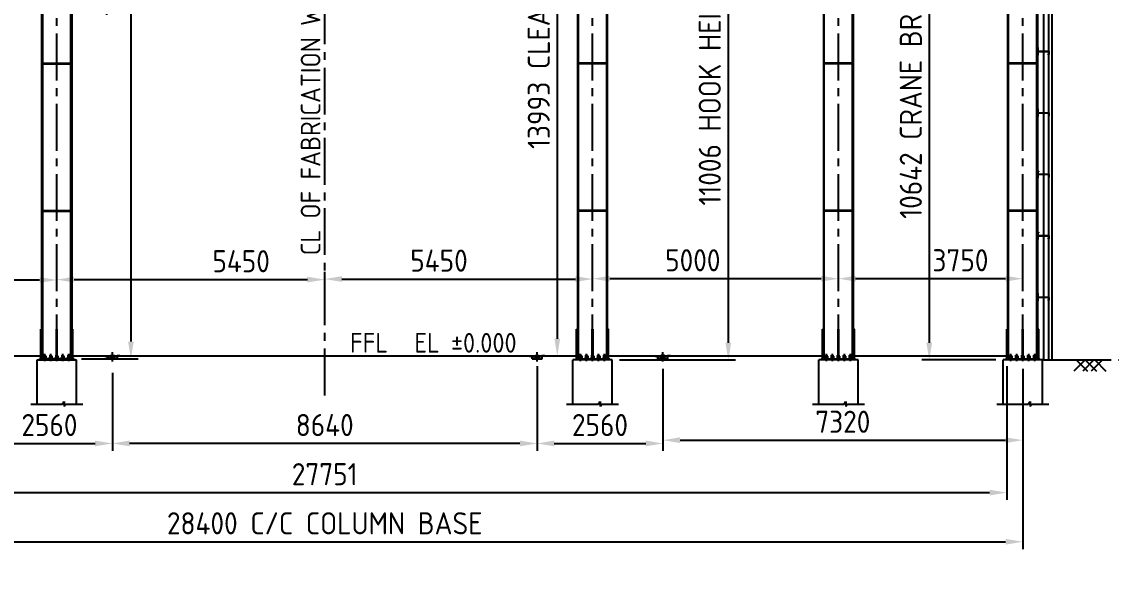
# Model space of a CAD drawing. Header units: millimetres. Extents: x -1055 to 11244, y -20673 to 2560.
# Drawn here: x -578.6 to -356.9, y 2203 to 2319.3 of the extents above; entities that cross this region are included whole.
import ezdxf

# ---------------------------------------------------------------- set-up
doc = ezdxf.new("R2010")
doc.units = ezdxf.units.MM
doc.linetypes.add('CENTER2', pattern=[28.575, 19.05, -3.175, 3.175, -3.175])
doc.layers.add('MAIN-1', color=7, linetype='Continuous')
doc.layers.add('MAIN-2', color=7, linetype='Continuous')
doc.styles.add('ACISOTS', font='isocp.shx')
doc.styles.get("Standard").update_dxf_attribs({"font": 'arial.ttf'})
doc.dimstyles.new('ISO-25', dxfattribs={"dimtxt": 4, "dimasz": 3.5, "dimexe": 1.5, "dimexo": 1.5, "dimgap": 1.5, "dimtad": 1, "dimtxsty": 'Standard', "dimcen": 0, "dimadec": 0, "dimazin": 0, "dimtfac": 1, "dimtmove": 0, "dimatfit": 3, "dimfxl": 1, "dimarcsym": 0})

# ---------------------------------------------------------------- blocks, each defined once
blk = doc.blocks.new('*D27963')
at = {"color": 0, "lineweight": -2}
for p, q in [((-655.7, 2249.24), (-655.7, 2221.99)), ((-378.18, 2249.24), (-378.18, 2221.99)), ((-652.2, 2223.49), (-381.68, 2223.49))]:
    blk.add_line(p, q, dxfattribs=at)
at = {"color": 0}
for points in [[(-652.2, 2224.08), (-652.2, 2222.91), (-655.7, 2223.49)], [(-381.68, 2222.91), (-381.68, 2224.08), (-378.18, 2223.49)]]:
    blk.add_solid(points, dxfattribs=at)
at = {"layer": 'Defpoints', "color": 0}
for p in [(-655.7, 2250.74), (-378.18, 2250.74), (-378.18, 2223.49)]:
    blk.add_point(p, dxfattribs=at)
at = {"color": 0, "insert": (-516.93, 2227.24), "char_height": 4.5, "attachment_point": 5, "style": 'ACISOTS'}
blk.add_mtext('27751', dxfattribs=at)
blk = doc.blocks.new('*D27964')
at = {"color": 0, "lineweight": -2}
for p, q in [((-658.93, 2248.71), (-658.93, 2211.99)), ((-374.93, 2248.71), (-374.93, 2211.99)), ((-655.43, 2213.49), (-378.43, 2213.49))]:
    blk.add_line(p, q, dxfattribs=at)
at = {"color": 0}
for points in [[(-655.43, 2214.08), (-655.43, 2212.91), (-658.93, 2213.49)], [(-378.43, 2212.91), (-378.43, 2214.08), (-374.93, 2213.49)]]:
    blk.add_solid(points, dxfattribs=at)
at = {"layer": 'Defpoints', "color": 0}
for p in [(-658.93, 2250.21), (-374.93, 2250.21), (-374.93, 2213.49)]:
    blk.add_point(p, dxfattribs=at)
at = {"color": 0, "insert": (-516.93, 2217.24), "char_height": 4.5, "attachment_point": 5, "style": 'ACISOTS'}
blk.add_mtext('28400 C/C COLUMN BASE', dxfattribs=at)
blk = doc.blocks.new('*D27965')
at = {"color": 0, "lineweight": -2}
for p, q in [((-571.43, 2266.87), (-571.43, 2268.33)), ((-516.93, 2265.06), (-516.93, 2268.33)), ((-567.93, 2266.83), (-520.43, 2266.83))]:
    blk.add_line(p, q, dxfattribs=at)
at = {"color": 0}
for points in [[(-567.93, 2267.42), (-567.93, 2266.25), (-571.43, 2266.83)], [(-520.43, 2266.25), (-520.43, 2267.42), (-516.93, 2266.83)]]:
    blk.add_solid(points, dxfattribs=at)
at = {"layer": 'Defpoints', "color": 0}
for p in [(-571.43, 2265.37), (-516.93, 2266.83), (-516.93, 2263.56)]:
    blk.add_point(p, dxfattribs=at)
at = {"color": 0, "insert": (-533.93, 2270.58), "char_height": 4.5, "attachment_point": 5, "style": 'ACISOTS'}
blk.add_mtext('5450', dxfattribs=at)
blk = doc.blocks.new('A$7E962F10107A')
for p, q in [((60, 2.5), (60, 225)), ((60, 225), (122.5, 225)), ((62.5, 0), (62.5, 222.5)), ((62.5, 222.5), (120, 222.5)), ((120, 205), (120, 222.5)), ((122.5, 205), (122.5, 225)), ((0, 0), (0, 20)), ((0, 20), (2.5, 20)), ((0, 0), (62.5, 0)), ((2.5, 20), (2.5, 2.5)), ((2.5, 2.5), (60, 2.5)), ((120, 205), (122.5, 205))]:
    blk.add_line(p, q)
blk = doc.blocks.new('A$7E964C333BE')
for p, q in [((0, 0), (0, 1.5)), ((0, 1.5), (2, 1.5)), ((0, 0), (0.12, 0)), ((2, 1.38), (0.12, 1.38)), ((0.12, 0), (0.12, 1.38)), ((2, 1.5), (2, 1.38))]:
    blk.add_line(p, q)
blk = doc.blocks.new('*D27968')
at = {"color": 0, "lineweight": -2}
for p, q in [((-621.43, 2267.44), (-621.43, 2268.26)), ((-571.43, 2267.62), (-571.43, 2268.26)), ((-617.93, 2266.76), (-574.93, 2266.76))]:
    blk.add_line(p, q, dxfattribs=at)
at = {"color": 0}
for points in [[(-617.93, 2267.34), (-617.93, 2266.17), (-621.43, 2266.76)], [(-574.93, 2266.17), (-574.93, 2267.34), (-571.43, 2266.76)]]:
    blk.add_solid(points, dxfattribs=at)
at = {"layer": 'Defpoints', "color": 0}
for p in [(-621.43, 2265.94), (-571.43, 2266.76), (-571.43, 2266.12)]:
    blk.add_point(p, dxfattribs=at)
at = {"color": 0, "insert": (-596.43, 2270.51), "char_height": 4.5, "attachment_point": 5, "style": 'ACISOTS'}
blk.add_mtext('5000', dxfattribs=at)
blk = doc.blocks.new('*D27969')
at = {"color": 0, "lineweight": -2}
for p, q in [((-516.93, 2264.94), (-516.93, 2268.45)), ((-462.43, 2267.4), (-462.43, 2268.45)), ((-513.43, 2266.95), (-465.93, 2266.95))]:
    blk.add_line(p, q, dxfattribs=at)
at = {"color": 0}
for points in [[(-513.43, 2267.53), (-513.43, 2266.36), (-516.93, 2266.95)], [(-465.93, 2266.36), (-465.93, 2267.53), (-462.43, 2266.95)]]:
    blk.add_solid(points, dxfattribs=at)
at = {"layer": 'Defpoints', "color": 0}
for p in [(-462.43, 2266.95), (-462.43, 2265.9), (-516.93, 2263.44)]:
    blk.add_point(p, dxfattribs=at)
at = {"color": 0, "insert": (-493.68, 2270.7), "char_height": 4.5, "attachment_point": 5, "style": 'ACISOTS'}
blk.add_mtext('5450', dxfattribs=at)
blk = doc.blocks.new('*D27970')
at = {"color": 0, "lineweight": -2}
for p, q in [((-412.43, 2267.08), (-412.43, 2268.52)), ((-374.93, 2267.24), (-374.93, 2268.52)), ((-378.43, 2267.02), (-408.93, 2267.02))]:
    blk.add_line(p, q, dxfattribs=at)
at = {"color": 0}
for points in [[(-408.93, 2267.61), (-408.93, 2266.44), (-412.43, 2267.02)], [(-378.43, 2266.44), (-378.43, 2267.61), (-374.93, 2267.02)]]:
    blk.add_solid(points, dxfattribs=at)
at = {"layer": 'Defpoints', "color": 0}
for p in [(-412.43, 2267.02), (-412.43, 2265.58), (-374.93, 2265.74)]:
    blk.add_point(p, dxfattribs=at)
at = {"color": 0, "insert": (-387.6, 2270.77), "char_height": 4.5, "attachment_point": 5, "style": 'ACISOTS'}
blk.add_mtext('3750', dxfattribs=at)
blk = doc.blocks.new('*D27971')
at = {"color": 0, "lineweight": -2}
for p, q in [((-462.43, 2267.11), (-462.43, 2268.52)), ((-412.43, 2267.13), (-412.43, 2268.52)), ((-415.93, 2267.02), (-458.93, 2267.02))]:
    blk.add_line(p, q, dxfattribs=at)
at = {"color": 0}
for points in [[(-458.93, 2267.61), (-458.93, 2266.44), (-462.43, 2267.02)], [(-415.93, 2266.44), (-415.93, 2267.61), (-412.43, 2267.02)]]:
    blk.add_solid(points, dxfattribs=at)
at = {"layer": 'Defpoints', "color": 0}
for p in [(-462.43, 2267.02), (-462.43, 2265.61), (-412.43, 2265.63)]:
    blk.add_point(p, dxfattribs=at)
at = {"color": 0, "insert": (-442.04, 2270.77), "char_height": 4.5, "attachment_point": 5, "style": 'ACISOTS'}
blk.add_mtext('5000', dxfattribs=at)
blk = doc.blocks.new('*D27972')
at = {"color": 0, "lineweight": -2}
for p, q in [((-473.73, 2249.19), (-473.73, 2231.99)), ((-448.13, 2247.88), (-448.13, 2231.99)), ((-470.23, 2233.49), (-451.63, 2233.49))]:
    blk.add_line(p, q, dxfattribs=at)
at = {"color": 0}
for points in [[(-470.23, 2234.08), (-470.23, 2232.91), (-473.73, 2233.49)], [(-451.63, 2232.91), (-451.63, 2234.08), (-448.13, 2233.49)]]:
    blk.add_solid(points, dxfattribs=at)
at = {"layer": 'Defpoints', "color": 0}
for p in [(-473.73, 2250.69), (-448.13, 2249.38), (-448.13, 2233.49)]:
    blk.add_point(p, dxfattribs=at)
at = {"color": 0, "insert": (-460.93, 2237.24), "char_height": 4.5, "attachment_point": 5, "style": 'ACISOTS'}
blk.add_mtext('2560', dxfattribs=at)
blk = doc.blocks.new('*D27973')
at = {"color": 0, "lineweight": -2}
for p, q in [((-560.13, 2247.88), (-560.13, 2231.99)), ((-473.73, 2247.88), (-473.73, 2231.99)), ((-477.23, 2233.49), (-556.63, 2233.49))]:
    blk.add_line(p, q, dxfattribs=at)
at = {"color": 0}
for points in [[(-556.63, 2234.08), (-556.63, 2232.91), (-560.13, 2233.49)], [(-477.23, 2232.91), (-477.23, 2234.08), (-473.73, 2233.49)]]:
    blk.add_solid(points, dxfattribs=at)
at = {"layer": 'Defpoints', "color": 0}
for p in [(-560.13, 2249.38), (-473.73, 2249.38), (-560.13, 2233.49)]:
    blk.add_point(p, dxfattribs=at)
at = {"color": 0, "insert": (-516.93, 2237.24), "char_height": 4.5, "attachment_point": 5, "style": 'ACISOTS'}
blk.add_mtext('8640', dxfattribs=at)
blk = doc.blocks.new('*D27974')
at = {"color": 0, "lineweight": -2}
for p, q in [((-585.73, 2247.88), (-585.73, 2231.99)), ((-560.13, 2247.88), (-560.13, 2231.99)), ((-582.23, 2233.49), (-563.63, 2233.49))]:
    blk.add_line(p, q, dxfattribs=at)
at = {"color": 0}
for points in [[(-582.23, 2234.08), (-582.23, 2232.91), (-585.73, 2233.49)], [(-563.63, 2232.91), (-563.63, 2234.08), (-560.13, 2233.49)]]:
    blk.add_solid(points, dxfattribs=at)
at = {"layer": 'Defpoints', "color": 0}
for p in [(-585.73, 2249.38), (-560.13, 2249.38), (-560.13, 2233.49)]:
    blk.add_point(p, dxfattribs=at)
at = {"color": 0, "insert": (-572.93, 2237.24), "char_height": 4.5, "attachment_point": 5, "style": 'ACISOTS'}
blk.add_mtext('2560', dxfattribs=at)
blk = doc.blocks.new('*D27975')
at = {"color": 0, "lineweight": -2}
for p, q in [((-445.46, 2360.56), (-433.33, 2360.56)), ((-434.83, 2357.06), (-434.83, 2253.99)), ((-456.93, 2250.49), (-433.33, 2250.49))]:
    blk.add_line(p, q, dxfattribs=at)
at = {"color": 0}
for points in [[(-434.25, 2357.06), (-435.41, 2357.06), (-434.83, 2360.56)], [(-435.41, 2253.99), (-434.25, 2253.99), (-434.83, 2250.49)]]:
    blk.add_solid(points, dxfattribs=at)
at = {"layer": 'Defpoints', "color": 0}
for p in [(-446.96, 2360.56), (-458.43, 2250.49), (-434.83, 2250.49)]:
    blk.add_point(p, dxfattribs=at)
at = {"color": 0, "insert": (-438.59, 2306.53), "char_height": 4.5, "attachment_point": 5, "rotation": 90, "style": 'ACISOTS'}
blk.add_mtext('11006 HOOK HEIGHT', dxfattribs=at)
blk = doc.blocks.new('*D27977')
at = {"color": 0, "lineweight": -2}
for p, q in [((-515.43, 2420.49), (-296.1, 2420.49)), ((-297.6, 2253.99), (-297.6, 2416.99)), ((-355.43, 2250.49), (-296.1, 2250.49))]:
    blk.add_line(p, q, dxfattribs=at)
at = {"color": 0}
for points in [[(-297.02, 2416.99), (-298.19, 2416.99), (-297.6, 2420.49)], [(-298.19, 2253.99), (-297.02, 2253.99), (-297.6, 2250.49)]]:
    blk.add_solid(points, dxfattribs=at)
at = {"layer": 'Defpoints', "color": 0}
for p in [(-516.93, 2420.49), (-297.6, 2420.49), (-356.93, 2250.49)]:
    blk.add_point(p, dxfattribs=at)
at = {"color": 0, "insert": (-301.35, 2335.58), "char_height": 4.5, "attachment_point": 5, "rotation": 90, "style": 'ACISOTS'}
blk.add_mtext('17000', dxfattribs=at)
blk = doc.blocks.new('*D27978')
at = {"color": 0, "lineweight": -2}
for p, q in [((-368.39, 2400.49), (-309.79, 2400.49)), ((-311.29, 2253.99), (-311.29, 2396.99)), ((-355.43, 2250.49), (-309.79, 2250.49))]:
    blk.add_line(p, q, dxfattribs=at)
at = {"color": 0}
for points in [[(-310.7, 2396.99), (-311.87, 2396.99), (-311.29, 2400.49)], [(-311.87, 2253.99), (-310.7, 2253.99), (-311.29, 2250.49)]]:
    blk.add_solid(points, dxfattribs=at)
at = {"layer": 'Defpoints', "color": 0}
for p in [(-369.89, 2400.49), (-311.29, 2400.49), (-356.93, 2250.49)]:
    blk.add_point(p, dxfattribs=at)
at = {"color": 0, "insert": (-315.04, 2325.49), "char_height": 4.5, "attachment_point": 5, "rotation": 90, "style": 'ACISOTS'}
blk.add_mtext('15000', dxfattribs=at)
blk = doc.blocks.new('*D27982')
at = {"color": 0, "lineweight": -2}
blk.add_line((-374.93, 2408.12), (-374.93, 2416.6), dxfattribs=at)
blk.add_arc((-374.93, 2401.18), 13.92, 104.4413, 157.8121, dxfattribs=at)
at = {"color": 0}
for points in [[(-378.33, 2414.08), (-378.47, 2415.24), (-374.93, 2415.1)], [(-388.38, 2406.58), (-387.25, 2406.28), (-388.72, 2403.05)]]:
    blk.add_solid(points, dxfattribs=at)
at = {"layer": 'Defpoints', "color": 0}
for p in [(-516.93, 2420.49), (-381.34, 2413.53), (-374.93, 2406.62), (-369.72, 2400.47), (-374.93, 2250.21)]:
    blk.add_point(p, dxfattribs=at)
at = {"color": 0, "insert": (-386.55, 2414.49), "char_height": 4.5, "attachment_point": 5, "rotation": 41.1267, "style": 'ACISOTS'}
blk.add_mtext('82%%d', dxfattribs=at)
blk = doc.blocks.new('*D27986')
at = {"color": 0, "lineweight": -2}
for p, q in [((-376.96, 2384.94), (-334.21, 2384.94)), ((-335.71, 2381.44), (-335.71, 2253.99)), ((-334.57, 2250.49), (-334.21, 2250.49))]:
    blk.add_line(p, q, dxfattribs=at)
at = {"color": 0}
for points in [[(-335.12, 2381.44), (-336.29, 2381.44), (-335.71, 2384.94)], [(-336.29, 2253.99), (-335.12, 2253.99), (-335.71, 2250.49)]]:
    blk.add_solid(points, dxfattribs=at)
at = {"layer": 'Defpoints', "color": 0}
for p in [(-378.46, 2384.94), (-336.07, 2250.49), (-335.71, 2250.49)]:
    blk.add_point(p, dxfattribs=at)
at = {"color": 0, "insert": (-339.46, 2322.99), "char_height": 4.5, "attachment_point": 5, "rotation": 90, "style": 'ACISOTS'}
blk.add_mtext('13445 CRANE TOP', dxfattribs=at)
blk = doc.blocks.new('*D27990')
at = {"color": 0, "lineweight": -2}
for p, q in [((-379.49, 2391.23), (-471.12, 2391.23)), ((-469.62, 2387.73), (-469.62, 2254.79)), ((-467.18, 2251.29), (-471.12, 2251.29))]:
    blk.add_line(p, q, dxfattribs=at)
at = {"color": 0}
for points in [[(-469.03, 2387.73), (-470.2, 2387.73), (-469.62, 2391.23)], [(-470.2, 2254.79), (-469.03, 2254.79), (-469.62, 2251.29)]]:
    blk.add_solid(points, dxfattribs=at)
at = {"layer": 'Defpoints', "color": 0}
for p in [(-377.99, 2391.23), (-469.62, 2251.29), (-465.68, 2251.29)]:
    blk.add_point(p, dxfattribs=at)
at = {"color": 0, "insert": (-473.37, 2320.87), "char_height": 4.5, "attachment_point": 5, "rotation": 90, "style": 'ACISOTS'}
blk.add_mtext('13993 CLEAR  HEIGHT', dxfattribs=at)
blk = doc.blocks.new('*D27991')
at = {"color": 0, "lineweight": -2}
for p, q in [((-379.04, 2366.48), (-345.46, 2366.48)), ((-346.96, 2253.99), (-346.96, 2362.98)), ((-348.96, 2250.49), (-345.46, 2250.49))]:
    blk.add_line(p, q, dxfattribs=at)
at = {"color": 0}
for points in [[(-346.37, 2362.98), (-347.54, 2362.98), (-346.96, 2366.48)], [(-347.54, 2253.99), (-346.37, 2253.99), (-346.96, 2250.49)]]:
    blk.add_solid(points, dxfattribs=at)
at = {"layer": 'Defpoints', "color": 0}
for p in [(-380.54, 2366.48), (-346.96, 2366.48), (-350.46, 2250.49)]:
    blk.add_point(p, dxfattribs=at)
at = {"color": 0, "insert": (-350.71, 2322.54), "char_height": 4.5, "attachment_point": 5, "rotation": 90, "style": 'ACISOTS'}
blk.add_mtext('11599 TOP OF RAIL', dxfattribs=at)
blk = doc.blocks.new('A$7E96312C93C9')
at = {"layer": 'MAIN-1'}
for p, q in [((1, 46), (0, 44)), ((0, 44), (0, 23)), ((0, 23), (0, 2)), ((1, 0), (0, 2)), ((2, 46), (1, 46)), ((1, 46), (1, 46)), ((1, 46), (1, 46)), ((1, 46), (1, 46)), ((1, 46), (1, 46)), ((1, 46), (1, 46)), ((1, 46), (1, 46)), ((1, 42), (2, 43)), ((1, 41), (1, 42)), ((1, 40), (1, 41)), ((1, 38), (1, 40)), ((1, 37), (1, 38)), ((1, 36), (1, 37)), ((1, 35), (1, 36)), ((1, 34), (1, 35)), ((1, 33), (1, 34)), ((1, 32), (1, 33)), ((1, 31), (1, 32)), ((1, 29), (1, 31)), ((1, 28), (1, 29)), ((1, 27), (1, 28)), ((2, 26), (1, 27)), ((1, 19), (2, 20)), ((1, 18), (1, 19)), ((1, 17), (1, 18)), ((1, 15), (1, 17)), ((1, 14), (1, 15)), ((1, 13), (1, 14)), ((1, 12), (1, 13)), ((1, 11), (1, 12)), ((1, 10), (1, 11)), ((1, 9), (1, 10)), ((1, 8), (1, 9)), ((1, 6), (1, 8)), ((1, 5), (1, 6)), ((1, 4), (1, 5)), ((2, 3), (1, 4)), ((1, 0), (1, 0)), ((1, 0), (1, 0)), ((1, 0), (1, 0)), ((1, 0), (1, 0)), ((1, 0), (1, 0)), ((1, 0), (1, 0)), ((1, 0), (2, 0)), ((2, 45), (2, 46)), ((2, 46), (2, 46)), ((2, 46), (2, 46)), ((2, 46), (22, 46)), ((2, 43), (2, 45)), ((2, 24), (2, 26)), ((2, 23), (2, 24)), ((2, 23), (22, 23)), ((2, 22), (2, 23)), ((2, 20), (2, 22)), ((2, 1), (2, 3)), ((2, 0), (2, 1)), ((2, 0), (22, 0)), ((2, 0), (2, 0)), ((2, 0), (2, 0)), ((23, 46), (22, 46)), ((22, 46), (22, 46)), ((22, 46), (22, 46)), ((22, 46), (22, 45)), ((22, 45), (22, 43)), ((22, 43), (23, 42)), ((23, 27), (22, 26)), ((22, 26), (22, 24)), ((22, 24), (22, 23)), ((22, 23), (22, 22)), ((22, 22), (22, 20)), ((22, 20), (23, 19)), ((23, 4), (22, 3)), ((22, 3), (22, 1)), ((22, 1), (22, 0)), ((22, 0), (22, 0)), ((22, 0), (22, 0)), ((22, 0), (23, 0)), ((23, 46), (23, 46)), ((23, 46), (23, 46)), ((23, 46), (23, 46)), ((23, 46), (23, 46)), ((23, 46), (23, 46)), ((23, 46), (23, 46)), ((24, 44), (23, 46)), ((23, 42), (23, 41)), ((23, 41), (23, 40)), ((23, 40), (23, 38)), ((23, 38), (23, 37)), ((23, 37), (23, 36)), ((23, 36), (23, 35)), ((23, 35), (23, 34)), ((23, 34), (23, 33)), ((23, 33), (23, 32)), ((23, 32), (23, 31)), ((23, 31), (23, 29)), ((23, 29), (23, 28)), ((23, 28), (23, 27)), ((23, 19), (23, 18)), ((23, 18), (23, 17)), ((23, 17), (23, 15)), ((23, 15), (23, 14)), ((23, 14), (23, 13)), ((23, 13), (23, 12)), ((23, 12), (23, 11)), ((23, 11), (23, 10)), ((23, 10), (23, 9)), ((23, 9), (23, 8)), ((23, 8), (23, 6)), ((23, 6), (23, 5)), ((23, 5), (23, 4)), ((24, 2), (23, 0)), ((23, 0), (23, 0)), ((23, 0), (23, 0)), ((23, 0), (23, 0)), ((23, 0), (23, 0)), ((23, 0), (23, 0)), ((23, 0), (23, 0)), ((24, 23), (24, 44)), ((24, 2), (24, 23))]:
    blk.add_line(p, q, dxfattribs=at)
at = {"layer": 'MAIN-2'}
for p, q in [((2, 36), (0, 38)), ((0, 8), (2, 10)), ((2, 43), (1, 42)), ((1, 42), (1, 41)), ((1, 41), (1, 40)), ((1, 40), (1, 38)), ((1, 38), (1, 37)), ((1, 37), (1, 36)), ((1, 36), (1, 35)), ((1, 35), (1, 34)), ((1, 34), (1, 33)), ((1, 33), (1, 32)), ((1, 32), (1, 31)), ((1, 31), (1, 29)), ((1, 29), (1, 28)), ((1, 28), (1, 27)), ((1, 27), (2, 26)), ((2, 20), (1, 19)), ((1, 19), (1, 18)), ((1, 18), (1, 17)), ((1, 17), (1, 15)), ((1, 15), (1, 14)), ((1, 14), (1, 13)), ((1, 13), (1, 12)), ((1, 12), (1, 11)), ((1, 11), (1, 10)), ((1, 10), (1, 9)), ((1, 9), (1, 8)), ((1, 8), (1, 6)), ((1, 6), (1, 5)), ((1, 5), (1, 4)), ((1, 4), (2, 3)), ((2, 46), (2, 45)), ((2, 45), (2, 43)), ((2, 23), (2, 36)), ((22, 36), (2, 36)), ((2, 26), (2, 24)), ((2, 24), (2, 23)), ((2, 23), (2, 22)), ((2, 10), (2, 23)), ((2, 23), (22, 23)), ((2, 22), (2, 20)), ((22, 10), (2, 10)), ((2, 3), (2, 1)), ((2, 1), (2, 0)), ((22, 45), (22, 46)), ((22, 43), (22, 45)), ((23, 42), (22, 43)), ((24, 38), (22, 36)), ((22, 23), (22, 36)), ((22, 26), (23, 27)), ((22, 24), (22, 26)), ((22, 23), (22, 24)), ((22, 22), (22, 23)), ((22, 10), (22, 23)), ((22, 20), (22, 22)), ((23, 19), (22, 20)), ((22, 10), (24, 8)), ((22, 3), (23, 4)), ((22, 1), (22, 3)), ((22, 0), (22, 1)), ((23, 41), (23, 42)), ((23, 40), (23, 41)), ((23, 38), (23, 40)), ((23, 37), (23, 38)), ((23, 36), (23, 37)), ((23, 35), (23, 36)), ((23, 34), (23, 35)), ((23, 33), (23, 34)), ((23, 32), (23, 33)), ((23, 31), (23, 32)), ((23, 29), (23, 31)), ((23, 28), (23, 29)), ((23, 27), (23, 28)), ((23, 18), (23, 19)), ((23, 17), (23, 18)), ((23, 15), (23, 17)), ((23, 14), (23, 15)), ((23, 13), (23, 14)), ((23, 12), (23, 13)), ((23, 11), (23, 12)), ((23, 10), (23, 11)), ((23, 9), (23, 10)), ((23, 8), (23, 9)), ((23, 6), (23, 8)), ((23, 5), (23, 6)), ((23, 4), (23, 5))]:
    blk.add_line(p, q, dxfattribs=at)
blk = doc.blocks.new('A$7E961A102143C')
for p, q in [((1.29, 0.53), (1.29, 9.5)), ((9.29, 0.53), (9.29, 9.5)), ((0, 0.53), (6.46, 0.53)), ((6.46, 0.53), (6.79, 1.06)), ((6.79, 1.06), (6.79, 0)), ((7.11, 0.53), (6.79, 0)), ((7.11, 0.53), (10.57, 0.53))]:
    blk.add_line(p, q)
blk = doc.blocks.new('*D28001')
at = {"color": 0, "lineweight": -2}
for p, q in [((-385.35, 2356.91), (-395.44, 2356.91)), ((-393.94, 2353.41), (-393.94, 2253.99)), ((-380.43, 2250.49), (-395.44, 2250.49))]:
    blk.add_line(p, q, dxfattribs=at)
at = {"color": 0}
for points in [[(-393.36, 2353.41), (-394.53, 2353.41), (-393.94, 2356.91)], [(-394.53, 2253.99), (-393.36, 2253.99), (-393.94, 2250.49)]]:
    blk.add_solid(points, dxfattribs=at)
at = {"layer": 'Defpoints', "color": 0}
for p in [(-383.85, 2356.91), (-393.94, 2250.49), (-378.93, 2250.49)]:
    blk.add_point(p, dxfattribs=at)
at = {"color": 0, "insert": (-397.69, 2309.6), "char_height": 4.5, "attachment_point": 5, "rotation": 90, "style": 'ACISOTS'}
blk.add_mtext('10642 CRANE BRKT TOP', dxfattribs=at)
blk = doc.blocks.new('*D28620')
at = {"color": 0, "lineweight": -2}
for p, q in [((-566.87, 2403.84), (-554.86, 2403.84)), ((-556.36, 2400.34), (-556.36, 2254.24)), ((-566.43, 2250.74), (-554.86, 2250.74))]:
    blk.add_line(p, q, dxfattribs=at)
at = {"color": 0}
for points in [[(-555.77, 2400.34), (-556.94, 2400.34), (-556.36, 2403.84)], [(-556.94, 2254.24), (-555.77, 2254.24), (-556.36, 2250.74)]]:
    blk.add_solid(points, dxfattribs=at)
at = {"layer": 'Defpoints', "color": 0}
for p in [(-568.37, 2403.84), (-567.93, 2250.74), (-556.36, 2250.74)]:
    blk.add_point(p, dxfattribs=at)
at = {"color": 0, "insert": (-560.11, 2327.29), "char_height": 4.5, "attachment_point": 5, "rotation": 90, "style": 'ACISOTS'}
blk.add_mtext('15309', dxfattribs=at)
blk = doc.blocks.new('*D28700')
at = {"color": 0, "lineweight": -2}
for p, q in [((-448.13, 2248.68), (-448.13, 2232.66)), ((-374.93, 2248.71), (-374.93, 2232.66)), ((-444.63, 2234.16), (-378.43, 2234.16))]:
    blk.add_line(p, q, dxfattribs=at)
at = {"color": 0}
for points in [[(-444.63, 2234.75), (-444.63, 2233.58), (-448.13, 2234.16)], [(-378.43, 2233.58), (-378.43, 2234.75), (-374.93, 2234.16)]]:
    blk.add_solid(points, dxfattribs=at)
at = {"layer": 'Defpoints', "color": 0}
for p in [(-448.13, 2250.18), (-374.93, 2250.21), (-374.93, 2234.16)]:
    blk.add_point(p, dxfattribs=at)
at = {"color": 0, "insert": (-411.53, 2237.91), "char_height": 4.5, "attachment_point": 5, "style": 'ACISOTS'}
blk.add_mtext('7320', dxfattribs=at)

msp = doc.modelspace()

# ---------------------------------------------------------------- linework, layer by layer
at = {"color": 3, "linetype": 'CENTER2', "ltscale": 0.5}
for p, q in [((-516.926435, 2243.277655), (-516.926435, 2435.115524)), ((-571.426435, 2250.211607), (-571.426435, 2406.623912)), ((-462.426435, 2250.211607), (-462.426435, 2406.623912)), ((-374.926435, 2250.211607), (-374.926435, 2406.623912)), ((-412.426435, 2250.211607), (-412.426435, 2397.230159))]:
    msp.add_line(p, q, dxfattribs=at)
for p, q in [((-574.487135, 2250.74247), (-574.487135, 2403.002292)), ((-574.296635, 2250.74247), (-574.296635, 2403.02821)), ((-568.556235, 2250.74247), (-568.556235, 2403.809205)), ((-568.365735, 2403.835123), (-568.365735, 2250.74247)), ((-465.487135, 2403.835123), (-465.487135, 2250.74247)), ((-465.296635, 2250.74247), (-465.296635, 2403.809205)), ((-459.556235, 2250.74247), (-459.556235, 2403.02821)), ((-459.365735, 2250.74247), (-459.365735, 2403.002292)), ((-377.987135, 2250.74247), (-377.987135, 2398.612938)), ((-377.796635, 2250.74247), (-377.796635, 2398.425546)), ((-415.487135, 2397.032503), (-415.487135, 2250.74247)), ((-415.296635, 2250.74247), (-415.296635, 2397.006585)), ((-409.556235, 2250.74247), (-409.556235, 2396.225589)), ((-409.365735, 2250.74247), (-409.365735, 2396.199671)), ((-372.056235, 2250.74247), (-372.056235, 2397.644551)), ((-371.865735, 2250.74247), (-371.865735, 2397.780107)), ((-370.615735, 2250.49247), (-370.615735, 2396.815205)), ((-369.615735, 2250.49247), (-369.615735, 2396.815205)), ((-368.915735, 2250.49247), (-368.915735, 2396.815205)), ((-574.288435, 2310.90247), (-568.556235, 2310.90247)), ((-574.288435, 2310.74247), (-568.556235, 2310.74247)), ((-459.564435, 2310.90247), (-465.296635, 2310.90247)), ((-459.564435, 2310.74247), (-465.296635, 2310.74247)), ((-409.556235, 2310.90247), (-415.296635, 2310.90247)), ((-409.556235, 2310.74247), (-415.296635, 2310.74247)), ((-372.064435, 2310.90247), (-377.788435, 2310.90247)), ((-372.064435, 2310.74247), (-377.788435, 2310.74247)), ((-574.296635, 2280.90247), (-568.564435, 2280.90247)), ((-574.296635, 2280.74247), (-568.564435, 2280.74247)), ((-459.556235, 2280.90247), (-465.288435, 2280.90247)), ((-459.556235, 2280.74247), (-465.288435, 2280.74247)), ((-409.556235, 2280.90247), (-415.296635, 2280.90247)), ((-409.556235, 2280.74247), (-415.296635, 2280.74247)), ((-372.064435, 2280.90247), (-377.788435, 2280.90247)), ((-372.064435, 2280.74247), (-377.788435, 2280.74247)), ((-574.683135, 2250.74247), (-574.683135, 2256.74247)), ((-574.683135, 2256.74247), (-574.487135, 2256.74247)), ((-571.506435, 2250.74247), (-571.506435, 2256.74247)), ((-571.346435, 2256.74247), (-571.506435, 2256.74247)), ((-571.346435, 2250.74247), (-571.346435, 2256.74247)), ((-568.169735, 2256.74247), (-568.365735, 2256.74247)), ((-568.169735, 2250.74247), (-568.169735, 2256.74247)), ((-465.683135, 2250.74247), (-465.683135, 2256.74247)), ((-465.683135, 2256.74247), (-465.487135, 2256.74247)), ((-462.506435, 2250.74247), (-462.506435, 2256.74247)), ((-462.506435, 2256.74247), (-462.346435, 2256.74247)), ((-462.346435, 2250.74247), (-462.346435, 2256.74247)), ((-459.169735, 2256.74247), (-459.365735, 2256.74247)), ((-459.169735, 2250.74247), (-459.169735, 2256.74247)), ((-415.683135, 2250.74247), (-415.683135, 2256.74247)), ((-415.683135, 2256.74247), (-415.487135, 2256.74247)), ((-412.506435, 2250.74247), (-412.506435, 2256.74247)), ((-412.506435, 2256.74247), (-412.346435, 2256.74247)), ((-412.346435, 2250.74247), (-412.346435, 2256.74247)), ((-409.169735, 2256.74247), (-409.365735, 2256.74247)), ((-409.169735, 2250.74247), (-409.169735, 2256.74247)), ((-378.183135, 2250.74247), (-378.183135, 2256.74247)), ((-378.183135, 2256.74247), (-377.987135, 2256.74247)), ((-375.006435, 2250.74247), (-375.006435, 2256.74247)), ((-375.006435, 2256.74247), (-374.846435, 2256.74247)), ((-374.846435, 2250.74247), (-374.846435, 2256.74247)), ((-371.669735, 2256.74247), (-371.865735, 2256.74247)), ((-371.669735, 2250.74247), (-371.669735, 2256.74247)), ((-618.169735, 2251.29247), (-574.683135, 2251.29247)), ((-575.426435, 2250.49247), (-567.426435, 2250.49247)), ((-567.926435, 2250.74247), (-574.926435, 2250.74247)), ((-574.926435, 2250.49247), (-574.926435, 2250.74247)), ((-574.016435, 2251.49247), (-573.716435, 2251.49247)), ((-574.016435, 2251.26247), (-574.016435, 2251.49247)), ((-573.716435, 2251.26247), (-573.716435, 2251.49247)), ((-572.796435, 2251.49247), (-572.496435, 2251.49247)), ((-572.796435, 2251.26247), (-572.796435, 2251.49247)), ((-572.496435, 2251.26247), (-572.496435, 2251.49247)), ((-571.576435, 2251.49247), (-571.276435, 2251.49247)), ((-571.576435, 2251.26247), (-571.576435, 2251.49247)), ((-571.276435, 2251.26247), (-571.276435, 2251.49247)), ((-570.356435, 2251.49247), (-570.056435, 2251.49247)), ((-570.356435, 2251.26247), (-570.356435, 2251.49247)), ((-570.056435, 2251.26247), (-570.056435, 2251.49247)), ((-569.136435, 2251.49247), (-568.836435, 2251.49247)), ((-569.136435, 2251.26247), (-569.136435, 2251.49247)), ((-568.836435, 2251.26247), (-568.836435, 2251.49247)), ((-568.169735, 2251.29247), (-465.683135, 2251.29247)), ((-567.926435, 2250.74247), (-567.926435, 2250.49247)), ((-561.676435, 2251.29247), (-561.076435, 2251.29247)), ((-561.676435, 2251.29247), (-561.676435, 2251.23247)), ((-561.676435, 2251.23247), (-561.136435, 2251.23247)), ((-561.136435, 2250.69247), (-561.136435, 2251.23247)), ((-561.136435, 2250.69247), (-559.116435, 2250.69247)), ((-561.076435, 2251.29247), (-561.076435, 2250.69247)), ((-559.176435, 2250.81247), (-561.076435, 2250.81247)), ((-558.576435, 2251.29247), (-559.176435, 2251.29247)), ((-559.176435, 2251.29247), (-559.176435, 2250.69247)), ((-559.176435, 2250.69247), (-559.176435, 2250.81247)), ((-559.116435, 2250.69247), (-559.116435, 2251.23247)), ((-558.576435, 2251.23247), (-559.116435, 2251.23247)), ((-558.576435, 2251.29247), (-558.576435, 2251.23247)), ((-475.276435, 2251.29247), (-474.676435, 2251.29247)), ((-475.276435, 2251.29247), (-475.276435, 2251.23247)), ((-475.276435, 2251.23247), (-474.736435, 2251.23247)), ((-474.736435, 2250.69247), (-474.736435, 2251.23247)), ((-474.736435, 2250.69247), (-472.716435, 2250.69247)), ((-474.676435, 2251.29247), (-474.676435, 2250.69247)), ((-472.776435, 2250.81247), (-474.676435, 2250.81247)), ((-472.176435, 2251.29247), (-472.776435, 2251.29247)), ((-472.776435, 2251.29247), (-472.776435, 2250.69247)), ((-472.776435, 2250.69247), (-472.776435, 2250.81247)), ((-472.716435, 2250.69247), (-472.716435, 2251.23247)), ((-472.176435, 2251.23247), (-472.716435, 2251.23247)), ((-472.176435, 2251.29247), (-472.176435, 2251.23247)), ((-458.426435, 2250.49247), (-466.426435, 2250.49247)), ((-465.926435, 2250.74247), (-458.926435, 2250.74247)), ((-465.926435, 2250.74247), (-465.926435, 2250.49247)), ((-465.016435, 2251.49247), (-464.716435, 2251.49247)), ((-465.016435, 2251.26247), (-465.016435, 2251.49247)), ((-464.716435, 2251.26247), (-464.716435, 2251.49247)), ((-463.796435, 2251.49247), (-463.496435, 2251.49247)), ((-463.796435, 2251.26247), (-463.796435, 2251.49247)), ((-463.496435, 2251.26247), (-463.496435, 2251.49247)), ((-462.576435, 2251.49247), (-462.276435, 2251.49247)), ((-462.576435, 2251.26247), (-462.576435, 2251.49247)), ((-462.276435, 2251.26247), (-462.276435, 2251.49247)), ((-461.356435, 2251.49247), (-461.056435, 2251.49247)), ((-461.356435, 2251.26247), (-461.356435, 2251.49247)), ((-461.056435, 2251.26247), (-461.056435, 2251.49247)), ((-460.136435, 2251.49247), (-459.836435, 2251.49247)), ((-460.136435, 2251.26247), (-460.136435, 2251.49247)), ((-459.836435, 2251.26247), (-459.836435, 2251.49247)), ((-459.169735, 2251.29247), (-415.683135, 2251.29247)), ((-458.926435, 2250.49247), (-458.926435, 2250.74247)), ((-449.676435, 2251.29247), (-449.076435, 2251.29247)), ((-449.676435, 2251.29247), (-449.676435, 2251.23247)), ((-449.676435, 2251.29247), (-449.076435, 2251.29247)), ((-449.676435, 2251.29247), (-449.676435, 2251.23247)), ((-449.676435, 2251.23247), (-449.136435, 2251.23247)), ((-449.676435, 2251.23247), (-449.136435, 2251.23247)), ((-449.136435, 2250.69247), (-449.136435, 2251.23247)), ((-449.136435, 2250.69247), (-449.136435, 2251.23247)), ((-449.136435, 2250.69247), (-447.116435, 2250.69247)), ((-447.116435, 2250.69247), (-449.136435, 2250.69247)), ((-449.076435, 2251.29247), (-449.076435, 2250.69247)), ((-449.076435, 2251.29247), (-449.076435, 2250.69247)), ((-447.176435, 2250.81247), (-449.076435, 2250.81247)), ((-449.076435, 2250.69247), (-449.076435, 2250.81247)), ((-449.076435, 2250.81247), (-447.176435, 2250.81247)), ((-446.576435, 2251.29247), (-447.176435, 2251.29247)), ((-447.176435, 2251.29247), (-447.176435, 2250.69247)), ((-446.576435, 2251.29247), (-447.176435, 2251.29247)), ((-447.176435, 2251.29247), (-447.176435, 2250.69247)), ((-447.176435, 2250.69247), (-447.176435, 2250.81247)), ((-447.116435, 2250.69247), (-447.116435, 2251.23247)), ((-446.576435, 2251.23247), (-447.116435, 2251.23247)), ((-447.116435, 2250.69247), (-447.116435, 2251.23247)), ((-446.576435, 2251.23247), (-447.116435, 2251.23247)), ((-446.576435, 2251.29247), (-446.576435, 2251.23247)), ((-446.576435, 2251.29247), (-446.576435, 2251.23247)), ((-408.426435, 2250.49247), (-416.426435, 2250.49247)), ((-415.926435, 2250.74247), (-408.926435, 2250.74247)), ((-415.926435, 2250.74247), (-415.926435, 2250.49247)), ((-415.016435, 2251.49247), (-414.716435, 2251.49247)), ((-415.016435, 2251.26247), (-415.016435, 2251.49247)), ((-414.716435, 2251.26247), (-414.716435, 2251.49247)), ((-413.796435, 2251.49247), (-413.496435, 2251.49247)), ((-413.796435, 2251.26247), (-413.796435, 2251.49247)), ((-413.496435, 2251.26247), (-413.496435, 2251.49247)), ((-412.576435, 2251.49247), (-412.276435, 2251.49247)), ((-412.576435, 2251.26247), (-412.576435, 2251.49247)), ((-412.276435, 2251.26247), (-412.276435, 2251.49247)), ((-411.356435, 2251.49247), (-411.056435, 2251.49247)), ((-411.356435, 2251.26247), (-411.356435, 2251.49247)), ((-411.056435, 2251.26247), (-411.056435, 2251.49247)), ((-410.136435, 2251.49247), (-409.836435, 2251.49247)), ((-410.136435, 2251.26247), (-410.136435, 2251.49247)), ((-409.836435, 2251.26247), (-409.836435, 2251.49247)), ((-409.169735, 2251.29247), (-378.183135, 2251.29247)), ((-408.926435, 2250.49247), (-408.926435, 2250.74247)), ((-370.926435, 2250.49247), (-378.926435, 2250.49247)), ((-378.426435, 2250.74247), (-371.426435, 2250.74247)), ((-378.426435, 2250.74247), (-378.426435, 2250.49247)), ((-377.516435, 2251.49247), (-377.216435, 2251.49247)), ((-377.516435, 2251.26247), (-377.516435, 2251.49247)), ((-377.216435, 2251.26247), (-377.216435, 2251.49247)), ((-376.296435, 2251.49247), (-375.996435, 2251.49247)), ((-376.296435, 2251.26247), (-376.296435, 2251.49247)), ((-375.996435, 2251.26247), (-375.996435, 2251.49247)), ((-375.076435, 2251.49247), (-374.776435, 2251.49247)), ((-375.076435, 2251.26247), (-375.076435, 2251.49247)), ((-374.776435, 2251.26247), (-374.776435, 2251.49247)), ((-373.856435, 2251.49247), (-373.556435, 2251.49247)), ((-373.856435, 2251.26247), (-373.856435, 2251.49247)), ((-373.556435, 2251.26247), (-373.556435, 2251.49247)), ((-372.636435, 2251.49247), (-372.336435, 2251.49247)), ((-372.636435, 2251.26247), (-372.636435, 2251.49247)), ((-372.336435, 2251.26247), (-372.336435, 2251.49247)), ((-371.426435, 2250.49247), (-371.426435, 2250.74247)), ((-370.926435, 2250.49247), (-356.926435, 2250.49247))]:
    msp.add_line(p, q)
at = {"color": 3, "linetype": 'CENTER2', "ltscale": 0.1}
for p, q in [((-560.126435, 2250.176492), (-560.126435, 2252.153815)), ((-473.726435, 2250.176492), (-473.726435, 2252.153815)), ((-448.126435, 2250.176492), (-448.126435, 2252.153815))]:
    msp.add_line(p, q, dxfattribs=at)
at = {"color": 3, "linetype": 'CENTER2'}
for p, q in [((-573.866435, 2250.235717), (-573.866435, 2251.716918)), ((-572.646435, 2250.235717), (-572.646435, 2251.716918)), ((-570.206435, 2250.235717), (-570.206435, 2251.716918)), ((-568.986435, 2250.235717), (-568.986435, 2251.716918)), ((-464.866435, 2250.235717), (-464.866435, 2251.716918)), ((-463.646435, 2250.235717), (-463.646435, 2251.716918)), ((-461.206435, 2250.235717), (-461.206435, 2251.716918)), ((-459.986435, 2250.235717), (-459.986435, 2251.716918)), ((-414.866435, 2250.235717), (-414.866435, 2251.716918)), ((-413.646435, 2250.235717), (-413.646435, 2251.716918)), ((-411.206435, 2250.235717), (-411.206435, 2251.716918)), ((-409.986435, 2250.235717), (-409.986435, 2251.716918)), ((-377.366435, 2250.235717), (-377.366435, 2251.716918)), ((-376.146435, 2250.235717), (-376.146435, 2251.716918)), ((-373.706435, 2250.235717), (-373.706435, 2251.716918)), ((-372.486435, 2250.235717), (-372.486435, 2251.716918))]:
    msp.add_line(p, q, dxfattribs=at)
at = {"color": 3}
for p, q in [((-362.252301, 2250.49247), (-364.524051, 2248.220721)), ((-364.038376, 2250.49247), (-361.766626, 2248.220721)), ((-360.428626, 2250.49247), (-362.700375, 2248.220721)), ((-362.2147, 2250.49247), (-359.942951, 2248.220721)), ((-358.717755, 2250.49247), (-360.989504, 2248.220721)), ((-360.259419, 2250.49247), (-357.98767, 2248.220721))]:
    msp.add_line(p, q, dxfattribs=at)
for points in [[(-573.586435, 2250.78247), (-574.146435, 2250.78247), (-574.146435, 2250.74247), (-573.586435, 2250.74247)], [(-572.366435, 2250.78247), (-572.926435, 2250.78247), (-572.926435, 2250.74247), (-572.366435, 2250.74247)], [(-571.146435, 2250.78247), (-571.706435, 2250.78247), (-571.706435, 2250.74247), (-571.146435, 2250.74247)], [(-569.926435, 2250.78247), (-570.486435, 2250.78247), (-570.486435, 2250.74247), (-569.926435, 2250.74247)], [(-568.706435, 2250.78247), (-569.266435, 2250.78247), (-569.266435, 2250.74247), (-568.706435, 2250.74247)], [(-559.776435, 2250.81247), (-560.476435, 2250.81247), (-560.476435, 2251.41247), (-559.776435, 2251.41247)], [(-473.376435, 2250.81247), (-474.076435, 2250.81247), (-474.076435, 2251.41247), (-473.376435, 2251.41247)], [(-464.586435, 2250.78247), (-465.146435, 2250.78247), (-465.146435, 2250.74247), (-464.586435, 2250.74247)], [(-463.366435, 2250.78247), (-463.926435, 2250.78247), (-463.926435, 2250.74247), (-463.366435, 2250.74247)], [(-462.146435, 2250.78247), (-462.706435, 2250.78247), (-462.706435, 2250.74247), (-462.146435, 2250.74247)], [(-460.926435, 2250.78247), (-461.486435, 2250.78247), (-461.486435, 2250.74247), (-460.926435, 2250.74247)], [(-459.706435, 2250.78247), (-460.266435, 2250.78247), (-460.266435, 2250.74247), (-459.706435, 2250.74247)], [(-447.776435, 2250.81247), (-448.476435, 2250.81247), (-448.476435, 2251.41247), (-447.776435, 2251.41247)], [(-448.476435, 2250.81247), (-447.776435, 2250.81247), (-447.776435, 2251.41247), (-448.476435, 2251.41247)], [(-414.586435, 2250.78247), (-415.146435, 2250.78247), (-415.146435, 2250.74247), (-414.586435, 2250.74247)], [(-413.366435, 2250.78247), (-413.926435, 2250.78247), (-413.926435, 2250.74247), (-413.366435, 2250.74247)], [(-412.146435, 2250.78247), (-412.706435, 2250.78247), (-412.706435, 2250.74247), (-412.146435, 2250.74247)], [(-410.926435, 2250.78247), (-411.486435, 2250.78247), (-411.486435, 2250.74247), (-410.926435, 2250.74247)], [(-409.706435, 2250.78247), (-410.266435, 2250.78247), (-410.266435, 2250.74247), (-409.706435, 2250.74247)], [(-377.086435, 2250.78247), (-377.646435, 2250.78247), (-377.646435, 2250.74247), (-377.086435, 2250.74247)], [(-375.866435, 2250.78247), (-376.426435, 2250.78247), (-376.426435, 2250.74247), (-375.866435, 2250.74247)], [(-374.646435, 2250.78247), (-375.206435, 2250.78247), (-375.206435, 2250.74247), (-374.646435, 2250.74247)], [(-373.426435, 2250.78247), (-373.986435, 2250.78247), (-373.986435, 2250.74247), (-373.426435, 2250.74247)], [(-372.206435, 2250.78247), (-372.766435, 2250.78247), (-372.766435, 2250.74247), (-372.206435, 2250.74247)]]:
    msp.add_lwpolyline(points, close=True)

# ---------------------------------------------------------------- block references
at = {"xscale": 0.01, "yscale": 0.01, "zscale": 0.01}
for name, p, rotation in [('A$7E962F10107A', (-371.865735, 2313.89247), 270.0000000000207), ('A$7E962F10107A', (-371.865735, 2301.39247), 270.0000000000207), ('A$7E962F10107A', (-371.865735, 2288.89247), 270.0000000000207), ('A$7E962F10107A', (-371.865735, 2276.39247), 270.0000000000207), ('A$7E962F10107A', (-371.865735, 2263.89247), 270.0000000000207), ('A$7E96312C93C9', (-574.096435, 2251.26247), 270), ('A$7E96312C93C9', (-574.096435, 2251.02247), 270), ('A$7E96312C93C9', (-572.876435, 2251.26247), 270), ('A$7E96312C93C9', (-572.876435, 2251.02247), 270), ('A$7E96312C93C9', (-571.656435, 2251.26247), 270), ('A$7E96312C93C9', (-571.656435, 2251.02247), 270), ('A$7E96312C93C9', (-570.436435, 2251.26247), 270), ('A$7E96312C93C9', (-570.436435, 2251.02247), 270), ('A$7E96312C93C9', (-569.216435, 2251.26247), 270), ('A$7E96312C93C9', (-569.216435, 2251.02247), 270), ('A$7E96312C93C9', (-465.096435, 2251.26247), 270), ('A$7E96312C93C9', (-465.096435, 2251.02247), 270), ('A$7E96312C93C9', (-463.876435, 2251.26247), 270), ('A$7E96312C93C9', (-463.876435, 2251.02247), 270), ('A$7E96312C93C9', (-462.656435, 2251.26247), 270), ('A$7E96312C93C9', (-462.656435, 2251.02247), 270), ('A$7E96312C93C9', (-461.436435, 2251.26247), 270), ('A$7E96312C93C9', (-461.436435, 2251.02247), 270), ('A$7E96312C93C9', (-460.216435, 2251.26247), 270), ('A$7E96312C93C9', (-460.216435, 2251.02247), 270), ('A$7E96312C93C9', (-415.096435, 2251.26247), 270), ('A$7E96312C93C9', (-415.096435, 2251.02247), 270), ('A$7E96312C93C9', (-413.876435, 2251.26247), 270), ('A$7E96312C93C9', (-413.876435, 2251.02247), 270), ('A$7E96312C93C9', (-412.656435, 2251.26247), 270), ('A$7E96312C93C9', (-412.656435, 2251.02247), 270), ('A$7E96312C93C9', (-411.436435, 2251.26247), 270), ('A$7E96312C93C9', (-411.436435, 2251.02247), 270), ('A$7E96312C93C9', (-410.216435, 2251.26247), 270), ('A$7E96312C93C9', (-410.216435, 2251.02247), 270), ('A$7E96312C93C9', (-377.596435, 2251.26247), 270), ('A$7E96312C93C9', (-377.596435, 2251.02247), 270), ('A$7E96312C93C9', (-376.376435, 2251.26247), 270), ('A$7E96312C93C9', (-376.376435, 2251.02247), 270), ('A$7E96312C93C9', (-375.156435, 2251.26247), 270), ('A$7E96312C93C9', (-375.156435, 2251.02247), 270), ('A$7E96312C93C9', (-373.936435, 2251.26247), 270), ('A$7E96312C93C9', (-373.936435, 2251.02247), 270), ('A$7E96312C93C9', (-372.716435, 2251.26247), 270), ('A$7E96312C93C9', (-372.716435, 2251.02247), 270)]:
    msp.add_blockref(name, p, dxfattribs=dict(at, rotation=rotation))
at = {"xscale": 0.5, "yscale": 0.5, "zscale": 0.5}
for p in [(-371.865735, 2312.51747), (-371.865735, 2300.01747), (-371.865735, 2287.51747), (-371.865735, 2275.01747), (-371.865735, 2262.51747)]:
    msp.add_blockref('A$7E964C333BE', p, dxfattribs=at)
for p in [(-576.713931, 2240.991416), (-467.713931, 2240.991416), (-417.713931, 2240.991416), (-380.213931, 2240.991416)]:
    msp.add_blockref('A$7E961A102143C', p)

# ---------------------------------------------------------------- texts
at = {"color": 3, "insert": (-519.792641, 2318.499016), "char_height": 4, "attachment_point": 5, "rotation": 90, "style": 'ACISOTS'}
msp.add_mtext('CL OF FABRICATION WORKSHOP SHED -B', dxfattribs=at)
at = {"insert": (-504.048264, 2251.973275), "char_height": 4, "attachment_point": 9, "style": 'ACISOTS'}
msp.add_mtext('FFL', dxfattribs=at)
at = {"color": 3, "insert": (-477.890668, 2251.973275), "char_height": 4, "attachment_point": 9, "style": 'ACISOTS'}
msp.add_mtext('EL %%P0.000', dxfattribs=at)

# ---------------------------------------------------------------- dimensions: what is measured, and where the dimension line sits
at = {"color": 3}
for base, p1, p2, angle, picture, middle in [((-297.602667, 2420.492496), (-356.926435, 2250.49247), (-516.926435, 2420.492496), 90, '*D27977', (-297.602667, 2335.575751)), ((-311.285356, 2400.49247), (-356.926435, 2250.49247), (-369.890301, 2400.49247), 90, '*D27978', (-311.285356, 2325.49247)), ((-462.426435, 2267.021748), (-412.426435, 2265.632546), (-462.426435, 2265.610551), 180, '*D27971', (-442.035254, 2267.021748)), ((-412.426435, 2267.021748), (-374.926435, 2265.738584), (-412.426435, 2265.580514), 180, '*D27970', (-387.597095, 2267.021748)), ((-378.183135, 2223.49247), (-655.695435, 2250.74247), (-378.183135, 2250.74247), 0, '*D27963', (-516.926435, 2223.49247))]:
    dim = msp.add_linear_dim(base=base, p1=p1, p2=p2, angle=angle, dimstyle='ISO-25', override={"dimtxt": 4.5, "dimdec": 0, "dimlfac": 100, "dimtxsty": 'ACISOTS'}, dxfattribs=at)
    dim.commit()
    dim.dimension.update_dxf_attribs({"geometry": picture, "text_midpoint": middle, "dimtype": 160})
dim = msp.add_angular_dim_2l(base=(-381.337665, 2413.534778), line1=((-374.926435, 2250.211607), (-374.926435, 2406.623912)), line2=((-369.721185, 2400.467564), (-516.926435, 2420.492496)), dimstyle='ISO-25', override={"dimtxt": 4.5, "dimdec": 0, "dimlfac": 100, "dimtxsty": 'ACISOTS'}, dxfattribs=at)
dim.commit()
dim.dimension.update_dxf_attribs({"geometry": '*D27982', "text_midpoint": (-386.550764, 2414.488352)})
dim = msp.add_linear_dim(base=(-556.356396, 2250.74247), p1=(-568.365735, 2403.835123), p2=(-567.926435, 2250.74247), angle=90, dimstyle='ISO-25', override={"dimtxt": 4.5, "dimdec": 0, "dimlfac": 100, "dimtxsty": 'ACISOTS'}, dxfattribs=at)
dim.commit()
dim.dimension.update_dxf_attribs({"geometry": '*D28620', "text_midpoint": (-560.106396, 2327.288797)})
for base, p1, p2, text, picture, middle in [((-469.616069, 2251.29247), (-377.987135, 2391.227017), (-465.683135, 2251.29247), '<> CLEAR  HEIGHT', '*D27990', (-469.616069, 2320.866477)), ((-335.707119, 2250.49247), (-378.462435, 2384.93847), (-336.068112, 2250.49247), '<> CRANE TOP', '*D27986', (-335.707119, 2322.99247)), ((-346.958024, 2366.47847), (-350.463289, 2250.49247), (-380.539635, 2366.47847), '<> TOP OF RAIL', '*D27991', (-346.958024, 2322.540238)), ((-434.828529, 2250.49247), (-446.963692, 2360.556203), (-458.426435, 2250.49247), '<> HOOK HEIGHT', '*D27975', (-434.828529, 2306.534366)), ((-393.942604, 2250.49247), (-383.852135, 2356.91247), (-378.926435, 2250.49247), '<> CRANE BRKT TOP', '*D28001', (-393.942604, 2309.599325))]:
    dim = msp.add_linear_dim(base=base, p1=p1, p2=p2, angle=90, text=text, dimstyle='ISO-25', override={"dimtxt": 4.5, "dimdec": 0, "dimlfac": 100, "dimtxsty": 'ACISOTS'}, dxfattribs=at)
    dim.commit()
    dim.dimension.update_dxf_attribs({"geometry": picture, "text_midpoint": middle, "dimtype": 160})
for base, p1, p2, picture, middle in [((-571.426435, 2266.755145), (-621.426435, 2265.94455), (-571.426435, 2266.116365), '*D27968', (-596.426435, 2266.755145)), ((-516.926435, 2266.834994), (-571.426435, 2265.365506), (-516.926435, 2263.562485), '*D27965', (-533.926435, 2266.834994)), ((-462.426435, 2266.946694), (-516.926435, 2263.441689), (-462.426435, 2265.898102), '*D27969', (-493.676435, 2266.946694))]:
    dim = msp.add_linear_dim(base=base, p1=p1, p2=p2, dimstyle='ISO-25', override={"dimtxt": 4.5, "dimdec": 0, "dimlfac": 100, "dimtxsty": 'ACISOTS'}, dxfattribs=at)
    dim.commit()
    dim.dimension.update_dxf_attribs({"geometry": picture, "text_midpoint": middle, "dimtype": 160})
dim = msp.add_linear_dim(base=(-374.926435, 2213.49247), p1=(-658.926435, 2250.211607), p2=(-374.926435, 2250.211607), text='<> C/C COLUMN BASE', dimstyle='ISO-25', override={"dimtxt": 4.5, "dimdec": 0, "dimlfac": 100, "dimtxsty": 'ACISOTS'}, dxfattribs=at)
dim.commit()
dim.dimension.update_dxf_attribs({"geometry": '*D27964', "text_midpoint": (-516.926435, 2213.49247), "dimtype": 160})
for base, p1, p2, picture, middle in [((-448.126435, 2233.49247), (-473.726435, 2250.69247), (-448.126435, 2249.376492), '*D27972', (-460.926435, 2237.242913)), ((-374.926435, 2234.163892), (-448.126435, 2250.176492), (-374.926435, 2250.211607), '*D28700', (-411.526435, 2237.914335)), ((-560.126435, 2233.49247), (-585.726435, 2249.376492), (-560.126435, 2249.376492), '*D27974', (-572.926435, 2237.242913)), ((-560.126435, 2233.49247), (-473.726435, 2249.376492), (-560.126435, 2249.376492), '*D27973', (-516.926435, 2237.24247))]:
    dim = msp.add_linear_dim(base=base, p1=p1, p2=p2, dimstyle='ISO-25', override={"dimtxt": 4.5, "dimdec": 0, "dimlfac": 100, "dimtxsty": 'ACISOTS'}, dxfattribs=at)
    dim.commit()
    dim.dimension.update_dxf_attribs({"geometry": picture, "text_midpoint": middle})

doc.saveas('drawing.dxf')
